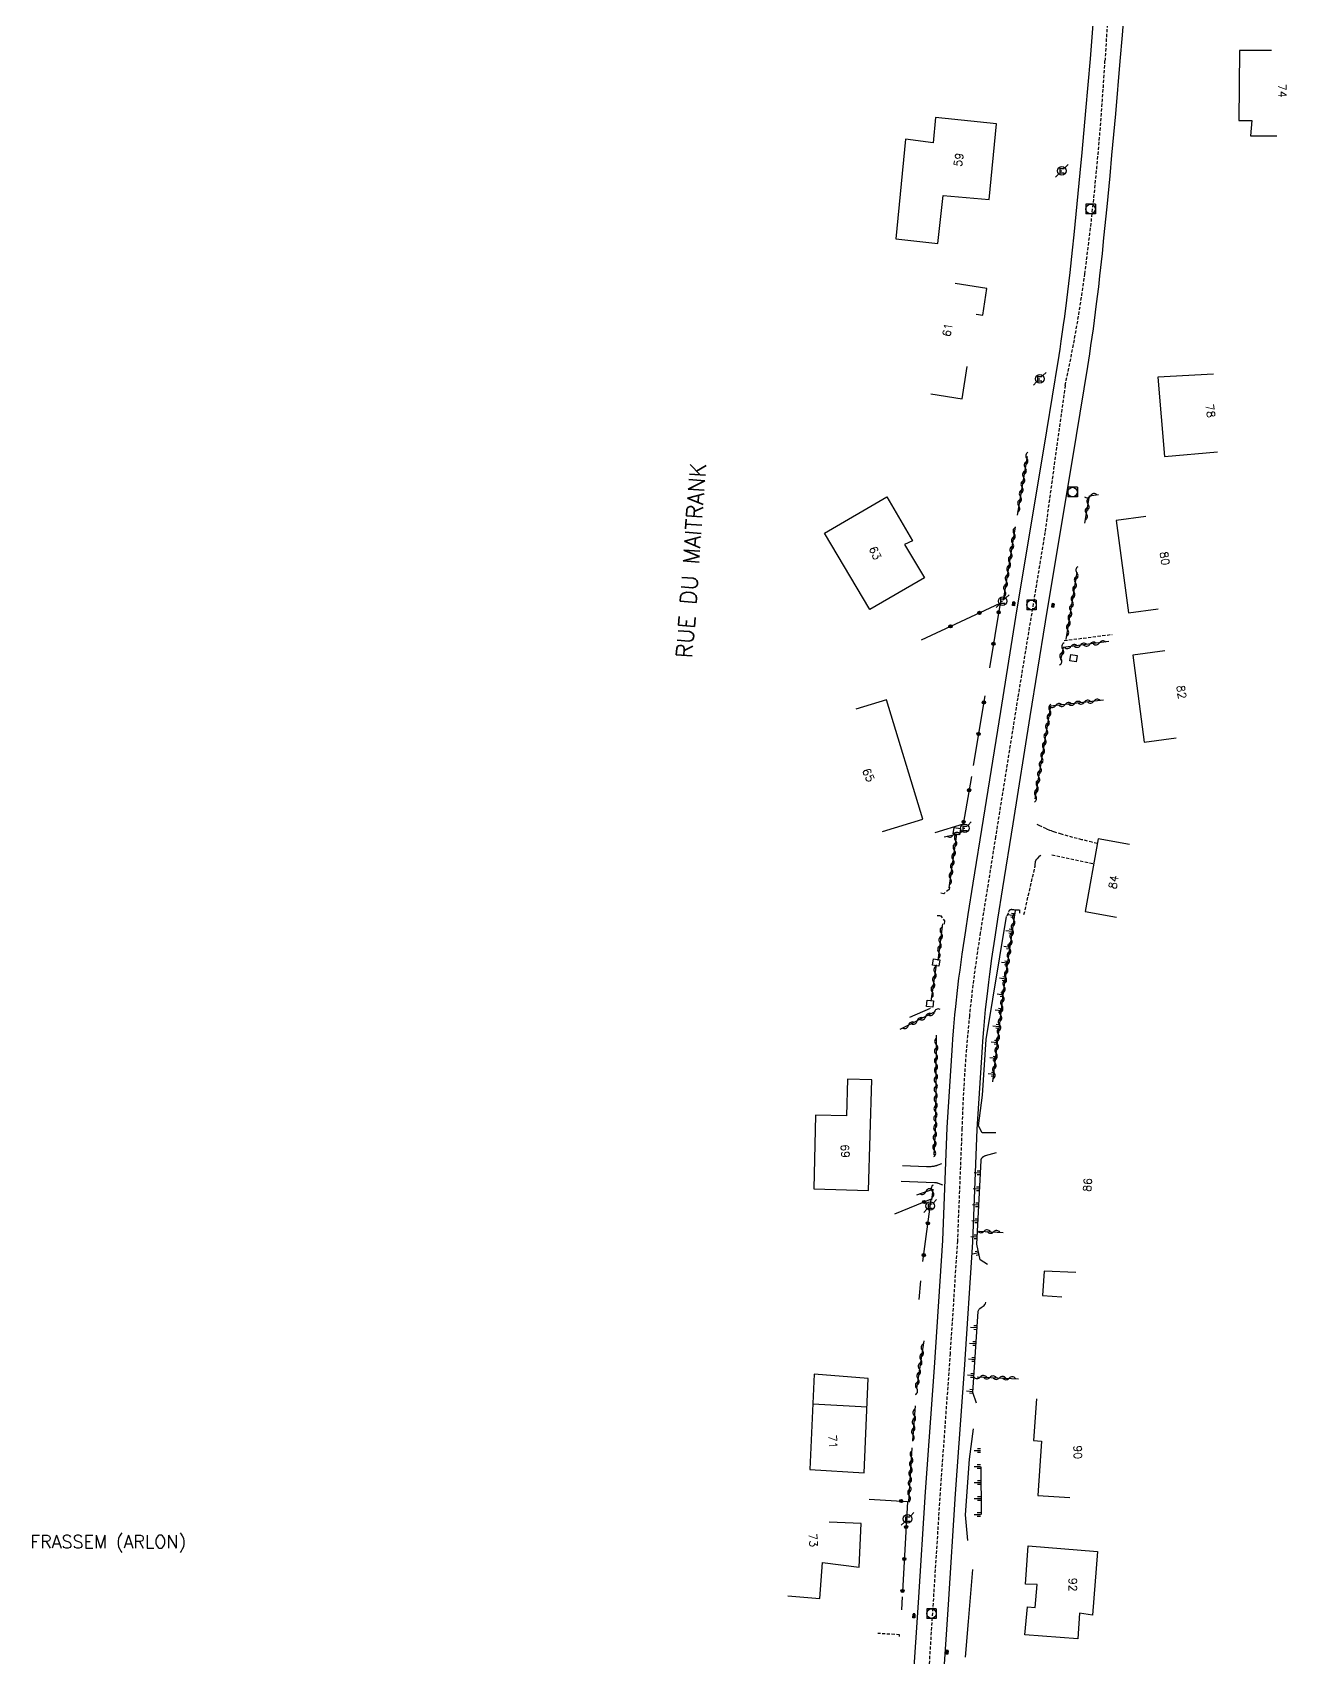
# Model space of a CAD drawing. Header units: millimetres. Extents: x 254000 to 255000, y 44000 to 45000.
# Drawn here: x 254506.8 to 254702.7, y 44477.7 to 44731.5 of the extents above; entities that cross this region are included whole.
import ezdxf
from ezdxf.enums import TextEntityAlignment as Align

# ---------------------------------------------------------------- set-up
doc = ezdxf.new("R2010")
doc.units = ezdxf.units.MM
doc.linetypes.add('DASHED', pattern=[0.75, 0.5, -0.25])
doc.layers.get('0').update_dxf_attribs({"linetype": 'CONTINUOUS'})
for name, color, linetype in [('W0001', 6, 'DASHED'), ('W0008', 7, 'CONTINUOUS'), ('W0100', 7, 'CONTINUOUS'), ('W0112', 1, 'DASHED'), ('W0211', 2, 'CONTINUOUS'), ('W0310', 3, 'CONTINUOUS'), ('W0322', 7, 'CONTINUOUS'), ('W0400', 7, 'CONTINUOUS'), ('W0420', 7, 'CONTINUOUS'), ('W0471', 7, 'CONTINUOUS'), ('W0980', 7, 'CONTINUOUS'), ('W0989', 7, 'CONTINUOUS'), ('W0991', 7, 'CONTINUOUS')]:
    doc.layers.add(name, color=color, linetype=linetype)
doc.styles.get("Standard").update_dxf_attribs({"font": 'romans.shx', "width": 0.85})

# ---------------------------------------------------------------- blocks, each defined once
blk = doc.blocks.new('t211o')
at = {"color": 0, "linetype": 'Continuous'}
for p, q in [((-0.29, 0.5), (-0.29, 0)), ((0, 1), (0, 0)), ((0.29, 0.5), (0.29, 0))]:
    blk.add_line(p, q, dxfattribs=at)
blk = doc.blocks.new('t310o')
at = {"color": 0, "linetype": 'Continuous'}
for centre, start, end in [((-0.5, 0.38), 216.8699, 323.1304), ((0.5, -0.37), 36.8699, 143.1303)]:
    blk.add_arc(centre, 0.625, start, end, dxfattribs=at)
blk = doc.blocks.new('t322o')
at = {"color": 0, "linetype": 'Continuous'}
for radius in [0.25, 0.15]:
    blk.add_circle((0, 0), radius, dxfattribs=at)
blk = doc.blocks.new('T471')
for p, q in [((-0.333334, 0.333334), (-0.333334, -0.333334)), ((-0.333334, 0.333334), (0.333334, 0.333334)), ((-0.333334, 0), (0, 0)), ((0.500001, 0.500001), (1.000002, 1.000002)), ((-0.500001, -0.500001), (-1.000002, -1.000002)), ((-0.333334, -0.333334), (0.333334, -0.333334))]:
    blk.add_line(p, q)
blk.add_ellipse((0, 0), major_axis=(0.471405, 0.471405), ratio=1, start_param=5.4977871438, end_param=11.780972451)
blk = doc.blocks.new('t112o')
at = {"color": 0, "linetype": 'Continuous'}
for p, q in [((-0.5, 0.5), (0.5, 0.5)), ((-0.5, -0.5), (-0.5, 0.5)), ((0.5, 0.5), (0.5, -0.5)), ((0.5, -0.5), (-0.5, -0.5))]:
    blk.add_line(p, q, dxfattribs=at)
blk = doc.blocks.new('T420')
for p, q in [((0.75, 0.75), (-0.75, 0.75)), ((-0.75, 0.75), (-0.75, -0.75)), ((0.75, 0.75), (0.75, -0.75)), ((0.75, -0.75), (-0.75, -0.75))]:
    blk.add_line(p, q)
blk.add_ellipse((0, 0), major_axis=(-0.53, 0.53), ratio=1, start_param=3.926991, end_param=10.210176)
blk = doc.blocks.new('T400')
for p, q in [((-0.15, 0.3), (0.15, 0.3)), ((-0.15, -0.25), (-0.15, 0.3)), ((-0.15, 0.15), (0.15, 0.15)), ((-0.15, 0), (0.15, 0)), ((0.15, 0.3), (0.15, -0.25)), ((-0.15, -0.15), (0.15, -0.15)), ((-0.15, -0.25), (-0.15, -0.3)), ((-0.15, -0.3), (0.15, -0.3)), ((0.15, -0.3), (0.15, -0.25))]:
    blk.add_line(p, q)

msp = doc.modelspace()

# ---------------------------------------------------------------- linework, layer by layer
at = {"layer": 'W0001'}
msp.add_lwpolyline([(254675.48, 44741.71, 0.010104), (254674.36, 44727.15, -0.018832), (254671.2, 44693.74, -0.021415), (254668.13, 44676.34), (254664.97, 44653.38), (254660.73, 44627.56), (254657.26, 44605.86), (254654.88, 44590.88, 0.014024), (254653.18, 44577.89, 0.017418), (254652.01, 44560.34), (254651.3, 44542.71), (254650.16, 44525.17), (254648.6, 44503.38), (254643.9, 44429.99)], format="xyb", dxfattribs=at)
at = {"layer": 'W0008'}
for points in [[(254674.22, 44764.63), (254673.71, 44752.18), (254673.64, 44750.56), (254673.47, 44747.3), (254673.28, 44744.04), (254673.14, 44741.88), (254672.83, 44737.52), (254672.68, 44735.49), (254672.36, 44731.42), (254672.02, 44727.35), (254671.31, 44719.2), (254670.73, 44712.74), (254670.43, 44709.52), (254669.97, 44704.69), (254669.48, 44699.86), (254669.23, 44697.45), (254668.86, 44693.99), (254668.66, 44692.27), (254668.35, 44689.68), (254668.02, 44687.1), (254667.85, 44685.83), (254667.48, 44683.25), (254667.29, 44681.98), (254666.98, 44680.05)], [(254678.91, 44764.43), (254678.4, 44751.98), (254678.32, 44750.33), (254678.16, 44747.04), (254677.96, 44743.75), (254677.82, 44741.56), (254677.51, 44737.18), (254677.36, 44735.13), (254677.03, 44731.04), (254676.69, 44726.96), (254675.99, 44718.78), (254675.4, 44712.31), (254675.1, 44709.08), (254674.64, 44704.23), (254674.15, 44699.38), (254673.9, 44696.96), (254673.52, 44693.46), (254673.32, 44691.72), (254673, 44689.1), (254672.67, 44686.49), (254672.49, 44685.18), (254672.12, 44682.57), (254671.93, 44681.27), (254671.62, 44679.32)], [(254666.99, 44680.07), (254665.24, 44669.25), (254660.37, 44640.15)], [(254671.62, 44679.32), (254669.88, 44668.52), (254665.01, 44639.4)], [(254660.37, 44640.15), (254658.01, 44625.4), (254655.32, 44608.61)], [(254665.01, 44639.4), (254662.64, 44624.66), (254659.95, 44607.87)], [(254655.32, 44608.61), (254653.72, 44598.61), (254652.94, 44593.7), (254652.56, 44591.23), (254652.01, 44587.51), (254651.66, 44585.02), (254651.5, 44583.75), (254651.27, 44581.87), (254650.99, 44579.35), (254650.86, 44578.07), (254650.69, 44576.17), (254650.54, 44574.26), (254650.48, 44573.31)], [(254659.95, 44607.87), (254658.35, 44597.87), (254657.58, 44592.97), (254657.2, 44590.53), (254656.65, 44586.85), (254656.31, 44584.39), (254656.15, 44583.16), (254655.93, 44581.32), (254655.65, 44578.86), (254655.53, 44577.63), (254655.36, 44575.78), (254655.22, 44573.93), (254655.16, 44573)], [(254650.48, 44573.29), (254649.67, 44560.43), (254648.95, 44542.8), (254647.66, 44522.97), (254646.26, 44503.55), (254645.19, 44486.27), (254644.34, 44473.81), (254643.09, 44453.62), (254642.1, 44438.48), (254640.13, 44408.24), (254639.16, 44396.49), (254637.98, 44384.26)], [(254655.16, 44573), (254654.35, 44560.19), (254653.64, 44542.55), (254652.35, 44522.65), (254650.94, 44503.24), (254649.87, 44485.96), (254649.02, 44473.5), (254647.78, 44453.32), (254646.78, 44438.17), (254644.81, 44407.95), (254642.95, 44376.92), (254639.88, 44340.91)], [(254648.83, 44554.76), (254648.24, 44554.56), (254648.14, 44554.52), (254648.09, 44554.51), (254648.02, 44554.48), (254647.9, 44554.45), (254647.79, 44554.42), (254647.73, 44554.41), (254647.62, 44554.39), (254647.56, 44554.38), (254647.47, 44554.37), (254647.36, 44554.35), (254647.29, 44554.34), (254647.15, 44554.33), (254647.07, 44554.33), (254646.93, 44554.32), (254646.78, 44554.32), (254646.69, 44554.32), (254646.62, 44554.32), (254646.49, 44554.33)], [(254642.54, 44552.05), (254647.75, 44551.86)], [(254646.49, 44554.33), (254642.72, 44554.49)], [(254647.75, 44551.86), (254647.82, 44551.85), (254647.85, 44551.85), (254647.91, 44551.85), (254647.99, 44551.84), (254648.07, 44551.82), (254648.11, 44551.81), (254648.16, 44551.8), (254648.19, 44551.79), (254648.23, 44551.78), (254648.29, 44551.76), (254648.97, 44551.5)]]:
    msp.add_lwpolyline(points, dxfattribs=at)
at = {"layer": 'W0100'}
for points in [[(254700.36, 44728.63), (254695.36, 44728.67), (254695.28, 44717.74), (254697.28, 44717.72)], [(254697.28, 44717.72), (254697.07, 44715.33), (254701.18, 44715.33)], [(254654.26, 44687.47), (254655.25, 44687.32), (254655.89, 44691.48), (254650.95, 44692.25)], [(254647.13, 44675.01), (254652.07, 44674.25), (254652.85, 44679.28)], [(254691.29, 44678.11), (254682.59, 44677.63), (254683.63, 44665.24)], [(254683.63, 44665.24), (254691.95, 44665.95)], [(254637.64, 44641.36), (254630.52, 44653.28), (254640.28, 44658.96), (254644.29, 44652.06), (254643.04, 44651.52), (254646.15, 44646.28), (254637.64, 44641.36)], [(254680.76, 44655.89), (254676.1, 44655.26), (254678.03, 44640.84)], [(254678.03, 44640.84), (254682.69, 44641.47)], [(254683.69, 44634.88), (254678.73, 44634.23), (254680.5, 44620.65), (254685.46, 44621.3)], [(254639.62, 44606.68), (254645.9, 44608.6), (254640.25, 44627.25), (254635.46, 44625.8)], [(254678.2, 44604.67), (254673.28, 44605.55), (254671.25, 44594.19), (254676.18, 44593.32)], [(254633.96, 44562.28), (254629.12, 44562.38), (254628.88, 44550.89), (254637.41, 44550.6), (254637.94, 44567.92), (254634.13, 44568), (254633.96, 44562.28)], [(254669.82, 44537.79), (254664.87, 44538.03), (254664.61, 44534.22), (254667.6, 44534.01)], [(254628.72, 44517.3), (254637.19, 44516.82)], [(254663.65, 44518.06), (254663.18, 44511.57), (254664.42, 44511.48), (254663.89, 44502.99), (254668.88, 44502.68)], [(254624.82, 44487.3), (254629.8, 44486.92), (254630.23, 44492.51), (254635.94, 44491.81), (254636.26, 44498.6), (254631.26, 44498.84)]]:
    msp.add_lwpolyline(points, dxfattribs=at)
for points in [[(254643.22, 44714.79), (254641.69, 44699.26), (254648.27, 44698.5), (254649.07, 44706.02), (254656.28, 44705.36), (254657.39, 44717.17), (254647.89, 44718.2), (254647.51, 44714.24)], [(254628.95, 44521.92), (254628.23, 44507.02), (254636.75, 44506.55), (254637.38, 44521.27)], [(254662.36, 44495.11), (254673.2, 44494.25), (254672.41, 44484.31), (254670.35, 44484.63), (254670.12, 44480.59), (254661.83, 44481.21), (254662.25, 44485.6), (254663.46, 44485.52), (254663.74, 44489.1), (254661.94, 44489.15)]]:
    msp.add_lwpolyline(points, close=True, dxfattribs=at)
at = {"layer": 'W0112'}
for points in [[(254667.99, 44636.51), (254675.49, 44637.46)], [(254673.15, 44604.79), (254672.35, 44605), (254670.75, 44605.4), (254669.33, 44605.76), (254668.62, 44605.95), (254667.57, 44606.25), (254666.53, 44606.58), (254666.01, 44606.76), (254665.75, 44606.86), (254665.22, 44607.08), (254664.2, 44607.57), (254663.68, 44607.81)], [(254663.4, 44601.07), (254663.4, 44601.11), (254663.42, 44601.17), (254663.43, 44601.24), (254663.43, 44601.28), (254663.44, 44601.37), (254663.45, 44601.51), (254663.47, 44601.7), (254663.48, 44601.79), (254663.49, 44601.88), (254663.5, 44601.92), (254663.51, 44601.99), (254663.52, 44602.04), (254663.53, 44602.07), (254663.55, 44602.11), (254663.56, 44602.15), (254663.57, 44602.17), (254663.59, 44602.21), (254663.6, 44602.23), (254663.61, 44602.26), (254663.64, 44602.29), (254663.65, 44602.31), (254663.67, 44602.34), (254663.7, 44602.37), (254663.77, 44602.44), (254663.91, 44602.58), (254664.18, 44602.86), (254664.31, 44602.99)], [(254666.08, 44603.03), (254672.59, 44601.67)], [(254661.7, 44593.72), (254663.4, 44601.07)], [(254650.08, 44597.99), (254650, 44597.6), (254649.18, 44596.97), (254648.7, 44597.06)], [(254648.13, 44593.58), (254648.64, 44593.58), (254649.27, 44592.71), (254649.23, 44592.23)], [(254659.09, 44593.5), (254659.33, 44594.08), (254659.41, 44594.27), (254659.45, 44594.37), (254659.46, 44594.38), (254659.47, 44594.4), (254659.48, 44594.42), (254659.49, 44594.43), (254659.51, 44594.45), (254659.52, 44594.47), (254659.54, 44594.48), (254659.56, 44594.49), (254659.57, 44594.5), (254659.6, 44594.51), (254659.63, 44594.52), (254659.65, 44594.52), (254659.69, 44594.52), (254659.72, 44594.53), (254659.77, 44594.53), (254659.82, 44594.52), (254659.86, 44594.52), (254659.94, 44594.51), (254660.05, 44594.49), (254660.21, 44594.46), (254660.29, 44594.45), (254660.36, 44594.44), (254660.39, 44594.44), (254660.44, 44594.44)], [(254660.44, 44594.44), (254661.01, 44594.44), (254661.03, 44593.88)], [(254642.25, 44480.98), (254642.27, 44481.23), (254638.87, 44481.44)]]:
    msp.add_lwpolyline(points, dxfattribs=at)
at = {"layer": 'W0211'}
for points in [[(254657.29, 44559.61), (254655.16, 44559.63), (254654.62, 44560.71), (254655.2, 44565.48), (254655.79, 44574.22), (254658.97, 44593.41)], [(254656.01, 44539.08), (254654.88, 44539.81), (254654.36, 44542.22), (254655, 44555.32)], [(254655, 44555.32), (254655, 44555.36), (254655.01, 44555.38), (254655.02, 44555.43), (254655.02, 44555.46), (254655.04, 44555.51), (254655.06, 44555.55), (254655.07, 44555.58), (254655.09, 44555.6), (254655.11, 44555.64), (254655.12, 44555.66), (254655.16, 44555.71), (254655.19, 44555.75), (254655.21, 44555.78), (254655.23, 44555.79), (254655.25, 44555.82), (254655.27, 44555.83), (254655.29, 44555.85), (254655.31, 44555.87), (254655.34, 44555.89), (254655.35, 44555.9), (254655.37, 44555.91), (254655.39, 44555.93), (254655.41, 44555.94), (254655.46, 44555.97), (254655.49, 44555.99), (254655.53, 44556.01), (254655.57, 44556.03), (254655.59, 44556.04), (254655.63, 44556.05), (254655.67, 44556.06), (254657.42, 44556.55)], [(254654.31, 44517.39), (254653.72, 44519.05), (254654.53, 44531.72)], [(254654.53, 44531.72), (254654.54, 44531.78), (254654.58, 44531.89), (254654.64, 44532), (254654.69, 44532.06), (254654.81, 44532.18), (254655.03, 44532.34), (254655.34, 44532.55), (254655.47, 44532.67), (254655.58, 44532.79), (254655.63, 44532.86), (254655.67, 44532.98), (254655.72, 44533.16)], [(254652.95, 44495.94), (254652.58, 44499.99), (254653.17, 44508.66), (254653.83, 44513.42)], [(254654.96, 44507.47), (254655.02, 44500.03)], [(254652.59, 44477.75), (254653.06, 44483.31), (254653.72, 44491.42)]]:
    msp.add_lwpolyline(points, dxfattribs=at)
at = {"layer": 'W0310'}
for points in [[(254662.2, 44665.26), (254661.53, 44661.28), (254660.63, 44656.06)], [(254671.19, 44654.84), (254671.94, 44659.09), (254673.34, 44659.3)], [(254660.34, 44654.26), (254658.45, 44642.81)], [(254668.27, 44636.68), (254670, 44647.17)], [(254674.98, 44636.33), (254667.81, 44635.42), (254667.41, 44633.45)], [(254674.1, 44627.2), (254665.85, 44626.27), (254663.42, 44611.8)], [(254649.23, 44605.86), (254651.14, 44606.27), (254649.98, 44597.86)], [(254660.31, 44594.34), (254658.58, 44582.38), (254656.81, 44567.61)], [(254648.97, 44592.28), (254648.23, 44586.52)], [(254648, 44585.87), (254647.14, 44580.17)], [(254647.79, 44578.51), (254642.33, 44575.76)], [(254648, 44574.9), (254647.86, 44560.92), (254647.64, 44556.21)], [(254644.97, 44549.93), (254647.44, 44550.84), (254647.28, 44549.13)], [(254654.69, 44544.29), (254658.45, 44544.05)], [(254646.04, 44527.16), (254644.91, 44519.69)], [(254654.41, 44521.5), (254660.87, 44521.23)], [(254644.68, 44516.99), (254644.27, 44511.59)], [(254644.21, 44510.45), (254643.69, 44502.02)]]:
    msp.add_lwpolyline(points, dxfattribs=at)
at = {"layer": 'W0322'}
for points in [[(254645.67, 44636.6), (254657.98, 44642.32), (254656.31, 44632.22)], [(254655.61, 44627.85), (254653.79, 44616.98)], [(254653.5, 44615.26), (254652.22, 44607.84), (254647.79, 44606.49)], [(254643.86, 44577.66), (254647.1, 44579.11)], [(254645.91, 44539.52), (254647.19, 44549.26), (254641.46, 44546.93)], [(254645.56, 44536.52), (254645.28, 44533.6)], [(254637.52, 44502.39), (254643.51, 44502.06), (254642.72, 44487.92)], [(254642.67, 44487.14), (254642.56, 44485.13)]]:
    msp.add_lwpolyline(points, dxfattribs=at)

# ---------------------------------------------------------------- block references
at = {"layer": 'W0112'}
for p, rotation in [((254669.42, 44633.75), 350.6347556310983), ((254651.21, 44606.71), 350.9148604733156), ((254647.99, 44586.23), 352.152697990517), ((254647.04, 44579.81), 353.6477629246864)]:
    msp.add_blockref('t112o', p, dxfattribs=dict(at, rotation=rotation))
at = {"layer": 'W0211'}
for p, rotation in [((254660.21, 44593.58), 82.22361668040784), ((254659.87, 44591.1), 82.22361668040784), ((254659.53, 44588.62), 82.22361668040784), ((254659.19, 44586.15), 82.22361668040784), ((254658.85, 44583.67), 82.22361668040784), ((254658.52, 44581.19), 82.22361668040784), ((254658.18, 44578.72), 82.22361668040784), ((254657.85, 44576.24), 84.10624076221546), ((254657.59, 44573.75), 84.10624076221546), ((254657.34, 44571.26), 84.10624076221546), ((254657.08, 44568.78), 84.10624076221546), ((254654.9, 44553.39), 87.19791212035676), ((254654.78, 44550.89), 87.19791212035676), ((254654.66, 44548.39), 87.19791212035676), ((254654.54, 44545.9), 87.19791212035676), ((254654.42, 44543.4), 87.19791212035676), ((254654.64, 44540.93), 102.2339337703136), ((254654.37, 44529.22), 86.32096131405214), ((254654.21, 44526.73), 86.32096131405214), ((254654.05, 44524.24), 86.32096131405214), ((254653.89, 44521.74), 86.32096131405214), ((254653.73, 44519.25), 86.32096131405214), ((254654.92, 44510.03), 89.53523280532883), ((254654.9, 44507.53), 89.53523280532883), ((254654.94, 44505.03), 89.53523280532883), ((254654.92, 44502.53), 89.53523280532883), ((254654.9, 44500.03), 89.53523280532883)]:
    msp.add_blockref('t211o', p, dxfattribs=dict(at, rotation=rotation))
at = {"layer": 'W0310'}
for p, rotation in [((254661.9, 44663.45), 260.5397053992912), ((254662.14, 44664.93), 260.5397053992912), ((254661.4, 44660.49), 260.1336094013334), ((254661.65, 44661.97), 260.5397053992912), ((254660.88, 44657.54), 260.1336094013334), ((254661.14, 44659.01), 260.1336094013334), ((254672.12, 44659.11), 8.811665533585662), ((254671.71, 44657.8), 79.99817382672367), ((254671.45, 44656.32), 79.99817382672367), ((254660.16, 44653.17), 260.6241561442473), ((254659.67, 44650.21), 260.6241561442473), ((254659.92, 44651.69), 260.6241561442473), ((254659.43, 44648.73), 260.6241561442473), ((254658.94, 44645.77), 260.6241561442473), ((254659.18, 44647.25), 260.6241561442473), ((254669.74, 44645.56), 80.63848925333225), ((254669.98, 44647.04), 80.63848925333225), ((254658.69, 44644.29), 260.6241561442473), ((254669.25, 44642.6), 80.63848925333225), ((254669.49, 44644.08), 80.63848925333225), ((254669.01, 44641.12), 80.63848925333225), ((254668.52, 44638.16), 80.63848925333225), ((254668.76, 44639.64), 80.63848925333225), ((254667.76, 44635.15), 258.5746760493376), ((254669.03, 44635.57), 187.240673890399), ((254670.52, 44635.76), 187.240673890399), ((254672.01, 44635.95), 187.240673890399), ((254673.5, 44636.14), 187.240673890399), ((254667.46, 44633.68), 258.5746760493376), ((254665.74, 44625.58), 260.483971120807), ((254666.64, 44626.36), 186.4423204645516), ((254668.14, 44626.53), 186.4423204645516), ((254669.63, 44626.7), 186.4423204645516), ((254671.12, 44626.87), 186.4423204645516), ((254672.61, 44627.04), 186.4423204645516), ((254665.24, 44622.62), 260.483971120807), ((254665.49, 44624.1), 260.483971120807), ((254664.74, 44619.66), 260.483971120807), ((254664.99, 44621.14), 260.483971120807), ((254664.5, 44618.18), 260.483971120807), ((254664, 44615.23), 260.483971120807), ((254664.25, 44616.71), 260.483971120807), ((254663.5, 44612.27), 260.483971120807), ((254663.75, 44613.75), 260.483971120807), ((254650.64, 44606.16), 12.02550816105315), ((254651.01, 44605.29), 262.1542481802873), ((254650.6, 44602.32), 262.1542481802873), ((254650.8, 44603.8), 262.1542481802873), ((254650.19, 44599.35), 262.1542481802873), ((254650.39, 44600.83), 262.1542481802873), ((254660.1, 44592.86), 261.7521855385134), ((254648.59, 44589.3), 262.7057363641491), ((254648.78, 44590.79), 262.7057363641491), ((254659.67, 44589.89), 261.7521855385134), ((254659.88, 44591.37), 261.7521855385134), ((254648.4, 44587.81), 262.7057363641491), ((254659.24, 44586.92), 261.7521855385134), ((254659.45, 44588.41), 261.7521855385134), ((254647.81, 44584.62), 261.4139186327175), ((254658.81, 44583.95), 261.7521855385134), ((254659.02, 44585.44), 261.7521855385134), ((254647.36, 44581.65), 261.4139186327175), ((254647.59, 44583.13), 261.4139186327175), ((254658.59, 44582.47), 261.7521855385134), ((254658.23, 44579.49), 263.1874764486815), ((254658.41, 44580.98), 263.1874764486815), ((254645.01, 44577.11), 206.746029778947), ((254646.35, 44577.78), 206.746029778947), ((254647.69, 44578.46), 206.746029778947), ((254657.88, 44576.51), 263.1874764486815), ((254658.05, 44578), 263.1874764486815), ((254643.67, 44576.43), 206.746029778947), ((254657.7, 44575.02), 263.1874764486815), ((254647.97, 44571.9), 269.3932348255296), ((254647.99, 44573.4), 269.3932348255296), ((254657.34, 44572.04), 263.1874764486815), ((254657.52, 44573.53), 263.1874764486815), ((254647.94, 44568.9), 269.3932348255296), ((254647.96, 44570.4), 269.3932348255296), ((254656.99, 44569.06), 263.1874764486815), ((254657.17, 44570.55), 263.1874764486815), ((254647.92, 44567.4), 269.3932348255296), ((254647.89, 44564.4), 269.3932348255296), ((254647.91, 44565.9), 269.3932348255296), ((254647.86, 44561.4), 269.3932348255296), ((254647.88, 44562.9), 269.3932348255296), ((254647.81, 44559.9), 267.4301379681525), ((254647.68, 44556.9), 267.4301379681525), ((254647.74, 44558.4), 267.4301379681525), ((254646.38, 44550.45), 20.19405009049361), ((254647.4, 44550.47), 264.5748367449664), ((254655.46, 44544.24), 356.344557592045), ((254656.95, 44544.14), 356.344557592045), ((254645.81, 44525.67), 261.3916062838541), ((254645.59, 44524.19), 261.3916062838541), ((254645.14, 44521.22), 261.3916062838541), ((254645.36, 44522.71), 261.3916062838541), ((254654.88, 44521.48), 357.5826669139589), ((254656.38, 44521.42), 357.5826669139589), ((254657.87, 44521.35), 357.5826669139589), ((254659.37, 44521.29), 357.5826669139589), ((254644.91, 44519.74), 261.3916062838541), ((254644.56, 44515.49), 265.7515514839169), ((254644.45, 44514), 265.7515514839169), ((254644.34, 44512.5), 265.7515514839169), ((254644.12, 44508.95), 266.4510543676373), ((254643.93, 44505.96), 266.4510543676373), ((254644.03, 44507.45), 266.4510543676373), ((254643.75, 44502.96), 266.4510543676373), ((254643.84, 44504.46), 266.4510543676373)]:
    msp.add_blockref('t310o', p, dxfattribs=dict(at, rotation=rotation))
at = {"layer": 'W0322'}
for p, rotation in [((254654.74, 44640.82), 24.93804084075399), ((254657.75, 44640.92), 260.577534520552), ((254650.21, 44638.71), 24.93804084075399), ((254656.93, 44635.99), 260.577534520552), ((254655.44, 44626.84), 260.4652330683702), ((254654.61, 44621.91), 260.4652330683702), ((254653.13, 44613.12), 260.2556510557646), ((254652.29, 44608.19), 260.2556510557646), ((254646.09, 44548.82), 202.1458480841725), ((254646.7, 44545.49), 82.52255665649784), ((254646.05, 44540.53), 82.52255665649784), ((254642.51, 44502.12), 356.8143378912697), ((254643.29, 44498.07), 266.8143454119915), ((254643.01, 44493.07), 266.8143454119915), ((254642.73, 44488.08), 266.8143454119915)]:
    msp.add_blockref('t322o', p, dxfattribs=dict(at, rotation=rotation))
at = {"layer": 'W0400'}
for p, rotation in [((254660.1, 44642.23), 172.2752568129137), ((254666.23, 44641.98), 170.235825961182), ((254644.51, 44484.19), 176.3439567666227), ((254649.7, 44478.51), 176.1174273523434)]:
    msp.add_blockref('T400', p, dxfattribs=dict(at, rotation=rotation))
at = {"layer": 'W0420'}
for p in [(254672.1, 44703.88), (254669.29, 44659.68), (254662.88, 44642.07), (254647.26, 44484.55)]:
    msp.add_blockref('T420', p, dxfattribs=at)
at = {"layer": 'W0471'}
for p in [(254667.63, 44709.86), (254664.17, 44677.38), (254658.37, 44642.66), (254652.47, 44607.18), (254647.05, 44548.2), (254643.52, 44499.33)]:
    msp.add_blockref('T471', p, dxfattribs=at)

# ---------------------------------------------------------------- texts
at = {"layer": 'W0980'}
msp.add_text('FRASSEM (ARLON)', height=2, dxfattribs=at).set_placement((254518.65, 44495.63), align=Align.MIDDLE)
at = {"layer": 'W0989'}
msp.add_text('RUE DU MAITRANK', height=2.5, rotation=85.8497, dxfattribs=at).set_placement((254609.71, 44649), align=Align.MIDDLE)
at = {"layer": 'W0991'}
for s, rotation, p in [('74', 272.3549, (254702.06, 44722.36)), ('59', 81.9983, (254651.5, 44711.59)), ('61', 80.4254, (254649.75, 44685.02)), ('78', 278.6369, (254690.82, 44672.36)), ('63', 294.5064, (254638.46, 44650.18)), ('80', 278.6369, (254683.69, 44649.33)), ('82', 278.6369, (254686.3, 44628.45)), ('65', 294.5064, (254637.41, 44615.49)), ('84', 80.0371, (254675.68, 44598.78)), ('69', 273.9158, (254633.77, 44556.77)), ('86', 85.8052, (254671.63, 44551.49)), ('71', 273.9158, (254631.85, 44511.38)), ('90', 272.0363, (254670.11, 44509.74)), ('73', 273.9158, (254628.79, 44496.01)), ('92', 270.4241, (254669.34, 44489.05))]:
    msp.add_text(s, height=1.25, rotation=rotation, dxfattribs=at).set_placement(p, align=Align.MIDDLE)

doc.saveas('drawing.dxf')
